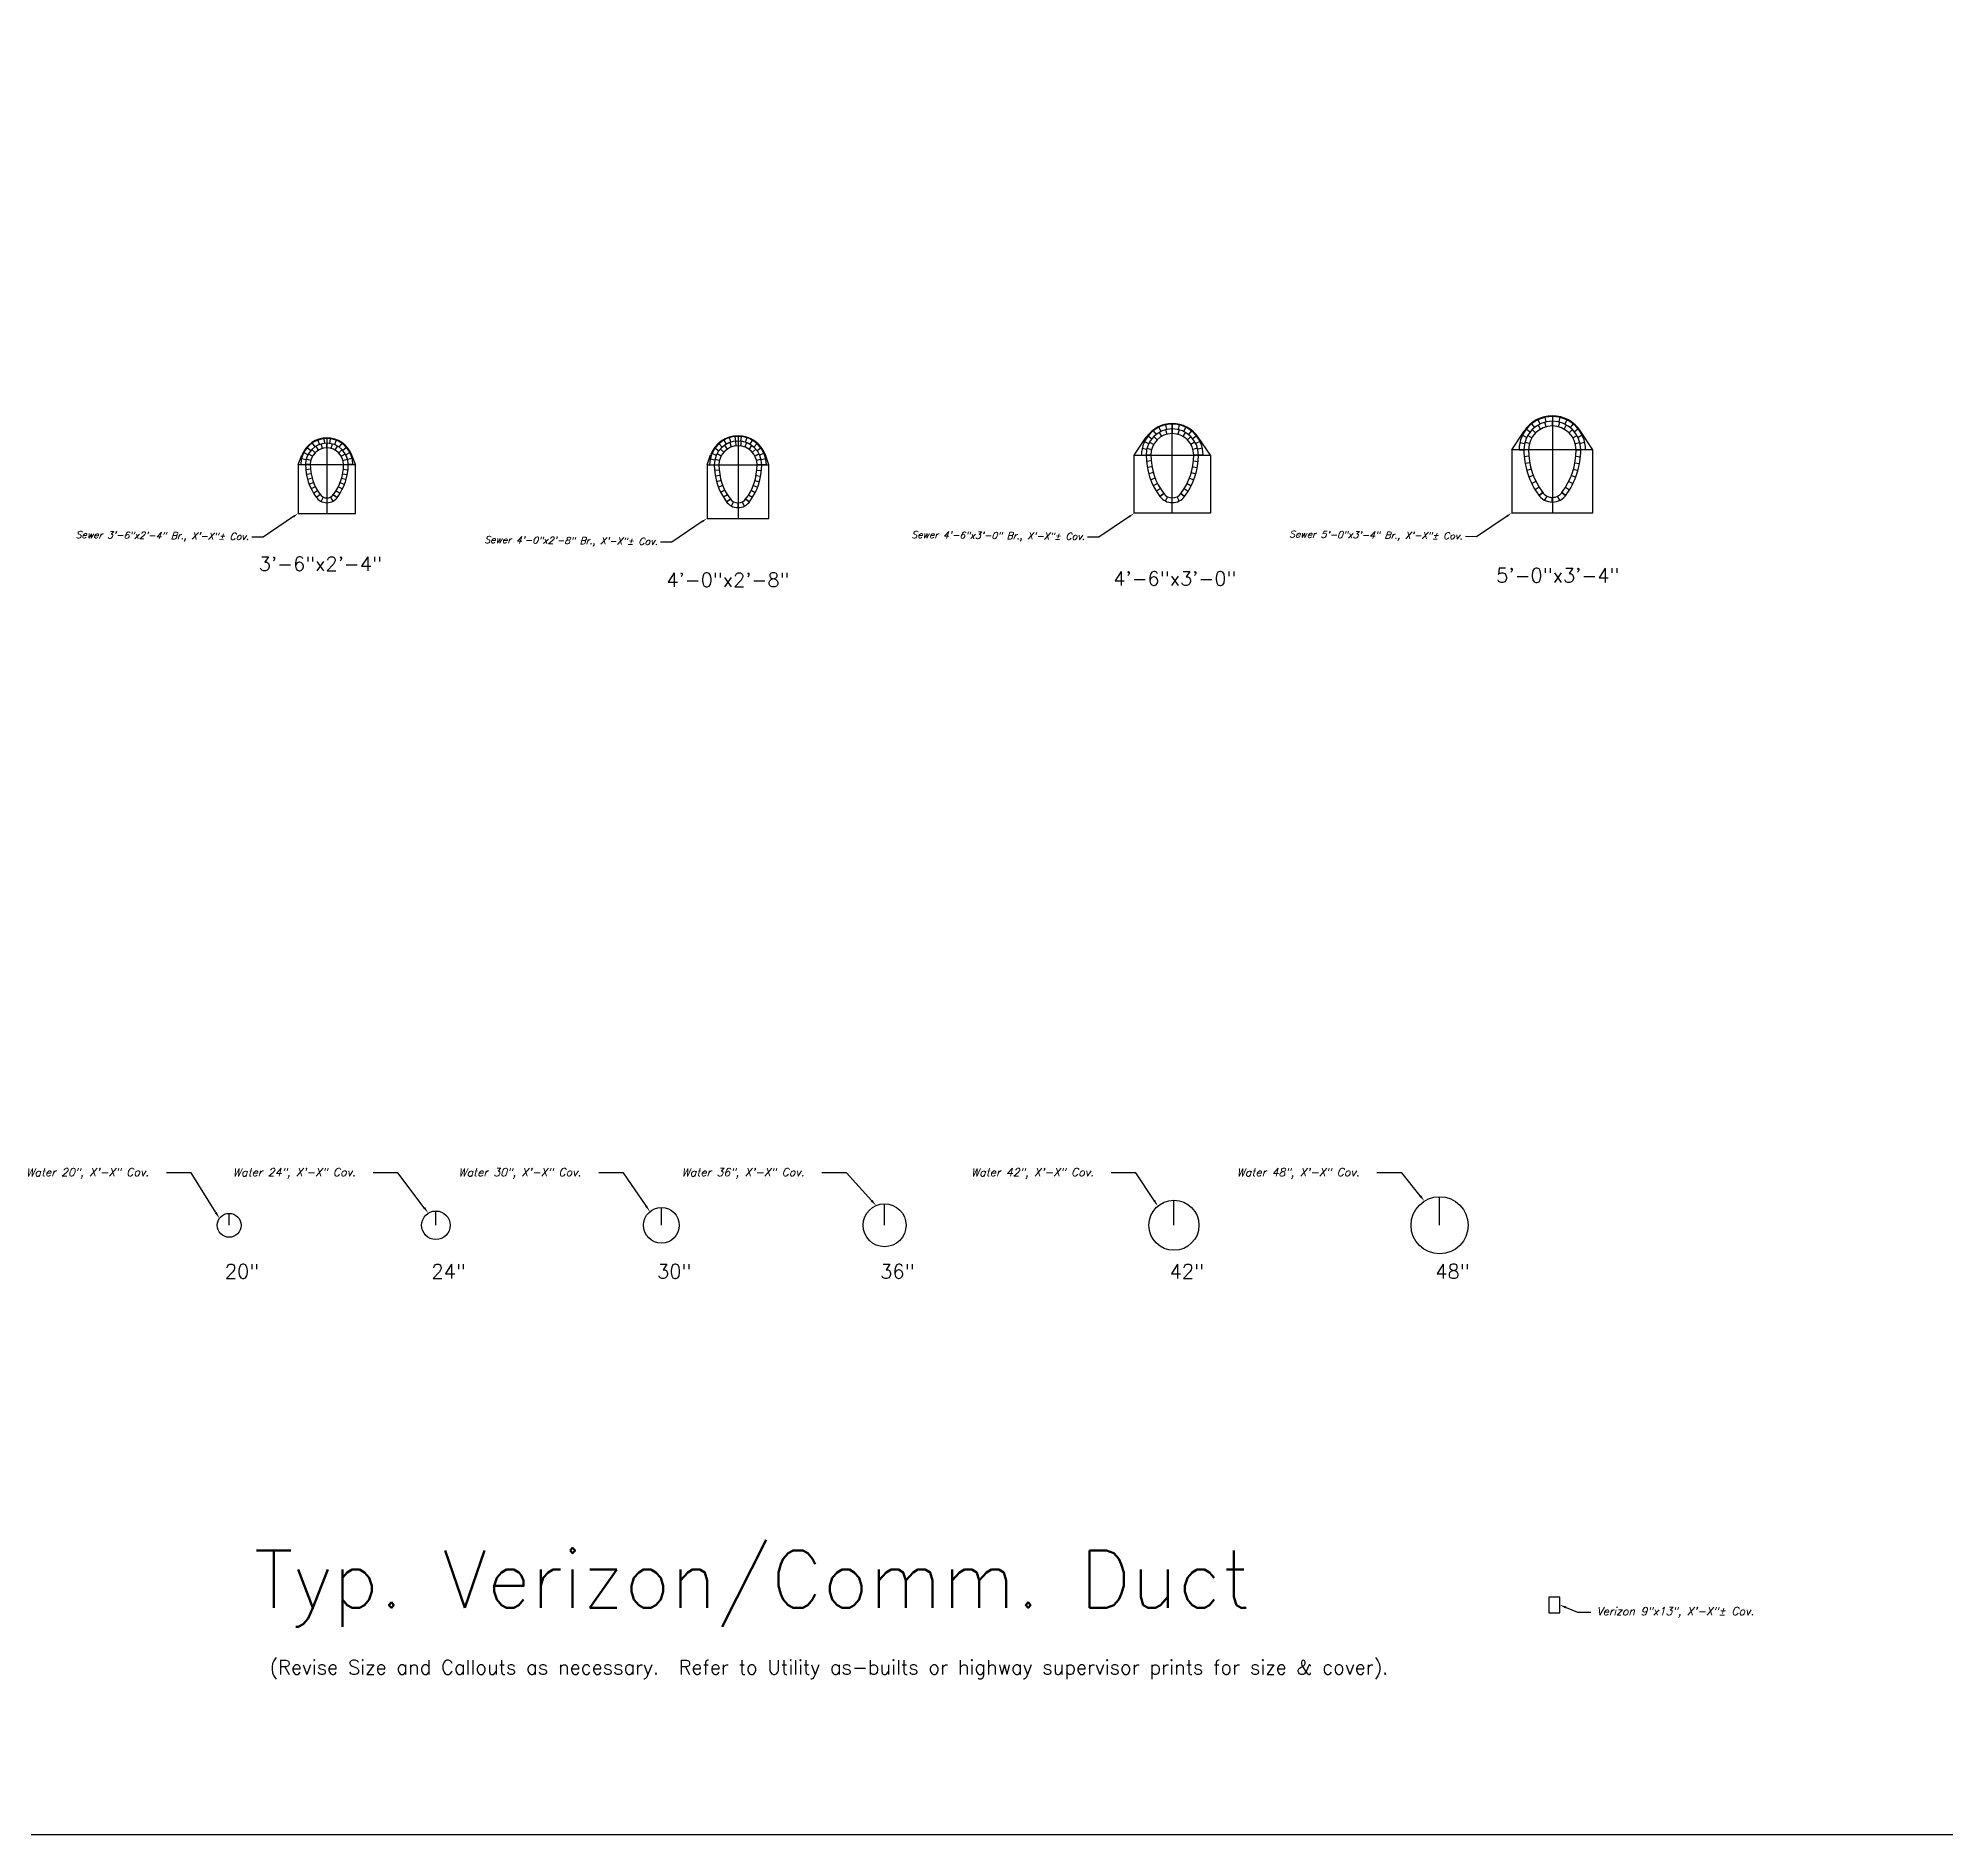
# Model space of a CAD drawing. Header units: feet. Extents: x 2209 to 2699904, y 6315 to 264949.
# Drawn here: x 2453.7 to 2587.2, y 6315.5 to 6441.2 of the extents above; entities that cross this region are included whole.
import ezdxf
from ezdxf import colors
from ezdxf.entities.mleader import LeaderData, LeaderLine
from ezdxf.math import Vec2, Vec3

# ---------------------------------------------------------------- set-up
doc = ezdxf.new("R2010")
doc.units = ezdxf.units.FT
doc.header["$MEASUREMENT"] = 0
for name, pattern in [('S', [0.4, 0.35, -0.05]), ('WATER', [1, 0.75, -0.0625, 0.125, -0.0625]), ('WSPHANTOM2', [1.5, 0.625, -0.125, 0.125, -0.125, 0.125, -0.125, 0.125, -0.125])]:
    doc.linetypes.add(name, pattern=pattern)
doc.layers.add('C-ANNO', color=7, linetype='Continuous')
doc.layers.add('C-ANNO-MATC-PATT', color=7, linetype='Continuous')
for name, color, linetype, lineweight in [('V-UTIL-COMM', 30, 'WSPHANTOM2', 25), ('V-UTIL-COMM-TEXT', 30, 'Continuous', 25), ('V-UTIL-SCMB', 94, 'S', 25), ('V-UTIL-SCMB-TEXT', 94, 'Continuous', 25), ('V-UTIL-WATR', 151, 'WATER', 25), ('V-UTIL-WATR-TEXT', 151, 'Continuous', 25)]:
    doc.layers.add(name, color=color, linetype=linetype, lineweight=lineweight)
doc.styles.add('SL100', font='romans.shx', dxfattribs={"oblique": 17, "height": 2})
doc.styles.add('SL60', font='simplex.shx', dxfattribs={"oblique": 15, "height": 1.2})
doc.styles.get("Standard").update_dxf_attribs({"font": 'simplex.shx'})

# ---------------------------------------------------------------- blocks, each defined once
blk = doc.blocks.new('*U100')
at = {"layer": 'V-UTIL-SCMB', "linetype": 'Continuous', "flags": 128}
blk.add_lwpolyline([(-0.13, 0.1), (0.13, -0.1)], dxfattribs=at)
blk = doc.blocks.new('*U101')
at = {"layer": 'V-UTIL-SCMB', "color": 0, "linetype": 'ByBlock', "lineweight": -2, "transparency": 16777216}
for p, rotation in [((2470.18, 6382.46), 26.33571428571396), ((2470.23, 6382.79), 31.60285714285676), ((2470.25, 6383.13), 36.86999999999961), ((2469.7, 6381.21), 5.267142857142669), ((2469.87, 6381.5), 10.53428571428539), ((2470, 6381.81), 15.80142857142825), ((2470.11, 6382.13), 21.0685714285711)]:
    blk.add_blockref('*U100', p, dxfattribs=dict(at, rotation=rotation))
blk.add_blockref('*U100', (2469.51, 6380.93), dxfattribs=at)
blk = doc.blocks.new('*U102')
at = {"layer": 'V-UTIL-SCMB', "linetype": 'Continuous', "flags": 128}
blk.add_lwpolyline([(-0.165, 0), (0.165, 0)], dxfattribs=at)
blk = doc.blocks.new('*U103')
at = {"layer": 'V-UTIL-SCMB', "color": 0, "linetype": 'ByBlock', "lineweight": -2, "transparency": 16777216}
for p, rotation in [((2467.76, 6383.8), 149.9999999999996), ((2467.98, 6384.07), 134.9999999999997), ((2468.25, 6384.28), 119.9999999999997), ((2468.57, 6384.42), 104.9999999999997), ((2468.92, 6384.46), 89.99999999999977), ((2469.26, 6384.42), 74.99999999999982), ((2469.58, 6384.28), 59.99999999999983), ((2469.86, 6384.07), 44.99999999999986), ((2470.07, 6383.8), 29.99999999999989), ((2467.59, 6383.13), 180), ((2467.63, 6383.47), 164.9999999999996), ((2470.2, 6383.47), 14.99999999999997)]:
    blk.add_blockref('*U102', p, dxfattribs=dict(at, rotation=rotation))
blk.add_blockref('*U102', (2470.25, 6383.13), dxfattribs=at)
blk = doc.blocks.new('*U104')
at = {"layer": 'V-UTIL-SCMB', "linetype": 'Continuous', "flags": 128}
blk.add_lwpolyline([(-0.13, 0.1), (0.13, -0.1)], dxfattribs=at)
blk = doc.blocks.new('*U105')
at = {"layer": 'V-UTIL-SCMB', "color": 0, "linetype": 'ByBlock', "lineweight": -2, "transparency": 16777216}
for p, rotation in [((2470.18, 6382.46), 26.33571428571396), ((2470.23, 6382.79), 31.60285714285676), ((2470.25, 6383.13), 36.86999999999961), ((2469.7, 6381.21), 5.267142857142669), ((2469.87, 6381.5), 10.53428571428539), ((2470, 6381.81), 15.80142857142825), ((2470.11, 6382.13), 21.0685714285711)]:
    blk.add_blockref('*U104', p, dxfattribs=dict(at, rotation=rotation))
blk.add_blockref('*U104', (2469.51, 6380.93), dxfattribs=at)
blk = doc.blocks.new('*U106')
at = {"layer": 'V-UTIL-SCMB', "linetype": 'Continuous', "flags": 128}
blk.add_lwpolyline([(0.13, 0.1), (-0.13, -0.1)], dxfattribs=at)
blk = doc.blocks.new('*U107')
at = {"layer": 'V-UTIL-SCMB', "color": 0, "linetype": 'ByBlock', "lineweight": -2, "transparency": 16777216}
blk.add_blockref('*U106', (2468.32, 6380.93), dxfattribs=at)
for p, rotation in [((2469.51, 6380.93), 106.2599999999999), ((2468.58, 6380.71), 26.56499999999997), ((2468.92, 6380.63), 53.12999999999995), ((2469.25, 6380.71), 79.69499999999995)]:
    blk.add_blockref('*U106', p, dxfattribs=dict(at, rotation=rotation))
blk = doc.blocks.new('*U108')
at = {"layer": 'V-UTIL-SCMB', "linetype": 'Continuous', "flags": 128}
blk.add_lwpolyline([(0.165, 0), (-0.165, 0)], dxfattribs=at)
blk = doc.blocks.new('*U109')
at = {"layer": 'V-UTIL-SCMB', "color": 0, "linetype": 'ByBlock', "lineweight": -2, "transparency": 16777216}
for p, rotation in [((2467.45, 6383.9), 152.3076923076921), ((2467.67, 6384.23), 138.4615384615383), ((2467.97, 6384.5), 124.6153846153844), ((2468.33, 6384.68), 110.7692307692306), ((2468.72, 6384.78), 96.92307692307676), ((2469.12, 6384.78), 83.07692307692292), ((2469.5, 6384.68), 69.23076923076913), ((2469.86, 6384.5), 55.38461538461532), ((2470.16, 6384.23), 41.53846153846148), ((2470.39, 6383.9), 27.69230769230761), ((2467.26, 6383.13), 180), ((2467.3, 6383.53), 166.1538461538459), ((2470.53, 6383.53), 13.84615384615382)]:
    blk.add_blockref('*U108', p, dxfattribs=dict(at, rotation=rotation))
blk.add_blockref('*U108', (2470.58, 6383.13), dxfattribs=at)
blk = doc.blocks.new('*U110')
at = {"layer": 'V-UTIL-SCMB', "linetype": 'Continuous', "flags": 128}
blk.add_lwpolyline([(-0.13, 0.1), (0.13, -0.1)], dxfattribs=at)
blk = doc.blocks.new('*U111')
at = {"layer": 'V-UTIL-SCMB', "color": 0, "linetype": 'ByBlock', "lineweight": -2, "transparency": 16777216}
for p, rotation in [((2470.67, 6382.36), 26.33571428571398), ((2470.73, 6382.74), 31.60285714285669), ((2470.75, 6383.12), 36.86999999999949), ((2470.13, 6380.95), 5.267142857142808), ((2470.31, 6381.28), 10.53428571428553), ((2470.47, 6381.63), 15.80142857142828), ((2470.59, 6381.99), 21.06857142857109)]:
    blk.add_blockref('*U110', p, dxfattribs=dict(at, rotation=rotation))
blk.add_blockref('*U110', (2469.91, 6380.63), dxfattribs=at)
blk = doc.blocks.new('*U112')
at = {"layer": 'V-UTIL-SCMB', "linetype": 'Continuous', "flags": 128}
blk.add_lwpolyline([(0.16, 0), (-0.16, 0)], dxfattribs=at)
blk = doc.blocks.new('*U113')
at = {"layer": 'V-UTIL-SCMB', "color": 0, "linetype": 'ByBlock', "lineweight": -2, "transparency": 16777216}
for p, rotation in [((2467.92, 6383.84), 152.307692307692), ((2468.13, 6384.13), 138.4615384615381), ((2468.4, 6384.37), 124.6153846153844), ((2468.72, 6384.54), 110.7692307692305), ((2469.08, 6384.62), 96.92307692307676), ((2469.44, 6384.62), 83.07692307692297), ((2469.79, 6384.53), 69.23076923076913), ((2470.11, 6384.36), 55.38461538461532), ((2470.38, 6384.12), 41.53846153846146), ((2470.58, 6383.82), 27.69230769230759), ((2467.79, 6383.5), 166.1538461538458), ((2470.7, 6383.48), 13.8461538461538)]:
    blk.add_blockref('*U112', p, dxfattribs=dict(at, rotation=rotation))
blk.add_blockref('*U112', (2470.75, 6383.12), dxfattribs=at)
blk = doc.blocks.new('*U114')
at = {"layer": 'V-UTIL-SCMB', "linetype": 'Continuous', "flags": 128}
blk.add_lwpolyline([(-0.13, 0.1), (0.13, -0.1)], dxfattribs=at)
blk = doc.blocks.new('*U115')
at = {"layer": 'V-UTIL-SCMB', "color": 0, "linetype": 'ByBlock', "lineweight": -2, "transparency": 16777216}
for p, rotation in [((2470.67, 6382.36), 26.33571428571398), ((2470.73, 6382.74), 31.60285714285669), ((2470.75, 6383.12), 36.86999999999949), ((2470.13, 6380.95), 5.267142857142808), ((2470.31, 6381.28), 10.53428571428553), ((2470.47, 6381.63), 15.80142857142828), ((2470.59, 6381.99), 21.06857142857109)]:
    blk.add_blockref('*U114', p, dxfattribs=dict(at, rotation=rotation))
blk.add_blockref('*U114', (2469.91, 6380.63), dxfattribs=at)
blk = doc.blocks.new('*U116')
at = {"layer": 'V-UTIL-SCMB', "linetype": 'Continuous', "flags": 128}
blk.add_lwpolyline([(-0.13, -0.1), (0.13, 0.1)], dxfattribs=at)
blk = doc.blocks.new('*U117')
at = {"layer": 'V-UTIL-SCMB', "color": 0, "linetype": 'ByBlock', "lineweight": -2, "transparency": 16777216}
blk.add_blockref('*U116', (2468.58, 6380.63), dxfattribs=at)
for p, rotation in [((2468.87, 6380.39), 26.56499999999998), ((2469.25, 6380.3), 53.13), ((2469.62, 6380.39), 79.695), ((2469.91, 6380.64), 106.26)]:
    blk.add_blockref('*U116', p, dxfattribs=dict(at, rotation=rotation))
blk = doc.blocks.new('*U118')
at = {"layer": 'V-UTIL-SCMB', "linetype": 'Continuous', "flags": 128}
blk.add_lwpolyline([(0.17, 0), (-0.17, 0)], dxfattribs=at)
blk = doc.blocks.new('*U119')
at = {"layer": 'V-UTIL-SCMB', "color": 0, "linetype": 'ByBlock', "lineweight": -2, "transparency": 16777216}
for p, rotation in [((2468.68, 6384.87), 107.9999999999995), ((2469.05, 6384.95), 95.99999999999959), ((2469.44, 6384.95), 83.99999999999963), ((2469.81, 6384.87), 71.99999999999966), ((2467.57, 6383.87), 155.9999999999994), ((2467.76, 6384.21), 143.9999999999994), ((2468.02, 6384.49), 131.9999999999995), ((2468.33, 6384.72), 119.9999999999996), ((2470.16, 6384.72), 59.99999999999978), ((2470.47, 6384.49), 47.99999999999986), ((2470.73, 6384.21), 35.99999999999992), ((2470.92, 6383.87), 23.99999999999997), ((2467.42, 6383.13), 180), ((2467.46, 6383.51), 167.9999999999992), ((2471.04, 6383.51), 11.99999999999996)]:
    blk.add_blockref('*U118', p, dxfattribs=dict(at, rotation=rotation))
blk.add_blockref('*U118', (2471.08, 6383.13), dxfattribs=at)
blk = doc.blocks.new('*U120')
at = {"layer": 'V-UTIL-SCMB', "linetype": 'Continuous', "flags": 128}
blk.add_lwpolyline([(-0.13, 0.1), (0.13, -0.1)], dxfattribs=at)
blk = doc.blocks.new('*U121')
at = {"layer": 'V-UTIL-SCMB', "color": 0, "linetype": 'ByBlock', "lineweight": -2, "transparency": 16777216}
for p, rotation in [((2471.17, 6382.28), 26.33571428571391), ((2471.23, 6382.7), 31.60285714285677), ((2471.25, 6383.13), 36.86999999999966), ((2470.76, 6381.06), 10.53428571428556), ((2470.93, 6381.45), 15.80142857142837), ((2471.07, 6381.86), 21.06857142857114), ((2470.55, 6380.69), 5.267142857142669)]:
    blk.add_blockref('*U120', p, dxfattribs=dict(at, rotation=rotation))
blk.add_blockref('*U120', (2470.31, 6380.33), dxfattribs=at)
blk = doc.blocks.new('*U122')
at = {"layer": 'V-UTIL-SCMB', "linetype": 'Continuous', "flags": 128}
blk.add_lwpolyline([(0.165, 0), (-0.165, 0)], dxfattribs=at)
blk = doc.blocks.new('*U123')
at = {"layer": 'V-UTIL-SCMB', "color": 0, "linetype": 'ByBlock', "lineweight": -2, "transparency": 16777216}
for p, rotation in [((2468.14, 6383.96), 149.9999999999998), ((2468.4, 6384.31), 134.9999999999999), ((2468.75, 6384.57), 120), ((2469.15, 6384.74), 105), ((2469.58, 6384.8), 89.99999999999997), ((2470.01, 6384.74), 74.99999999999996), ((2470.41, 6384.57), 59.99999999999996), ((2470.76, 6384.31), 44.99999999999999), ((2471.02, 6383.96), 30.00000000000003), ((2467.92, 6383.13), 180), ((2467.97, 6383.56), 164.9999999999997), ((2471.19, 6383.56), 15.00000000000002)]:
    blk.add_blockref('*U122', p, dxfattribs=dict(at, rotation=rotation))
blk.add_blockref('*U122', (2471.25, 6383.13), dxfattribs=at)
blk = doc.blocks.new('*U124')
at = {"layer": 'V-UTIL-SCMB', "linetype": 'Continuous', "flags": 128}
blk.add_lwpolyline([(-0.13, 0.1), (0.13, -0.1)], dxfattribs=at)
blk = doc.blocks.new('*U125')
at = {"layer": 'V-UTIL-SCMB', "color": 0, "linetype": 'ByBlock', "lineweight": -2, "transparency": 16777216}
for p, rotation in [((2471.17, 6382.28), 26.33571428571391), ((2471.23, 6382.7), 31.60285714285677), ((2471.25, 6383.13), 36.86999999999966), ((2470.76, 6381.06), 10.53428571428556), ((2470.93, 6381.45), 15.80142857142837), ((2471.07, 6381.86), 21.06857142857114), ((2470.55, 6380.69), 5.267142857142669)]:
    blk.add_blockref('*U124', p, dxfattribs=dict(at, rotation=rotation))
blk.add_blockref('*U124', (2470.31, 6380.33), dxfattribs=at)
blk = doc.blocks.new('*U126')
at = {"layer": 'V-UTIL-SCMB', "linetype": 'Continuous', "flags": 128}
blk.add_lwpolyline([(-0.13, -0.1), (0.13, 0.1)], dxfattribs=at)
blk = doc.blocks.new('*U127')
at = {"layer": 'V-UTIL-SCMB', "color": 0, "linetype": 'ByBlock', "lineweight": -2, "transparency": 16777216}
blk.add_blockref('*U126', (2468.85, 6380.33), dxfattribs=at)
for p, rotation in [((2469.17, 6380.06), 26.56499999999998), ((2469.58, 6379.97), 53.12999999999997), ((2469.99, 6380.06), 79.69499999999994), ((2470.31, 6380.33), 106.2599999999999)]:
    blk.add_blockref('*U126', p, dxfattribs=dict(at, rotation=rotation))
blk = doc.blocks.new('*U128')
at = {"layer": 'V-UTIL-SCMB', "linetype": 'Continuous', "flags": 128}
blk.add_lwpolyline([(0.165, 0), (-0.165, 0)], dxfattribs=at)
blk = doc.blocks.new('*U129')
at = {"layer": 'V-UTIL-SCMB', "color": 0, "linetype": 'ByBlock', "lineweight": -2, "transparency": 16777216}
for p, rotation in [((2468.71, 6384.93), 115.7142857142854), ((2469.14, 6385.08), 102.8571428571425), ((2469.58, 6385.13), 89.99999999999964), ((2470.02, 6385.08), 77.14285714285683), ((2470.45, 6384.93), 64.28571428571401), ((2467.78, 6384), 154.2857142857139), ((2468.02, 6384.37), 141.428571428571), ((2468.34, 6384.69), 128.5714285714282), ((2470.82, 6384.69), 51.42857142857124), ((2471.14, 6384.37), 38.57142857142843), ((2471.38, 6384), 25.71428571428565), ((2467.59, 6383.13), 180), ((2467.64, 6383.57), 167.1428571428567), ((2471.53, 6383.57), 12.85714285714285)]:
    blk.add_blockref('*U128', p, dxfattribs=dict(at, rotation=rotation))
blk.add_blockref('*U128', (2471.58, 6383.13), dxfattribs=at)
blk = doc.blocks.new('*U130')
at = {"layer": 'V-UTIL-SCMB', "linetype": 'Continuous', "flags": 128}
blk.add_lwpolyline([(-0.13, 0.1), (0.13, -0.1)], dxfattribs=at)
blk = doc.blocks.new('*U131')
at = {"layer": 'V-UTIL-SCMB', "color": 0, "linetype": 'ByBlock', "lineweight": -2, "transparency": 16777216}
for p, rotation in [((2471.72, 6382.66), 31.60285714285679), ((2471.75, 6383.13), 36.86999999999964), ((2471.4, 6381.27), 15.80142857142825), ((2471.55, 6381.72), 21.06857142857109), ((2471.66, 6382.19), 26.33571428571397), ((2470.98, 6380.42), 5.267142857142669), ((2471.21, 6380.84), 10.53428571428549)]:
    blk.add_blockref('*U130', p, dxfattribs=dict(at, rotation=rotation))
blk.add_blockref('*U130', (2470.71, 6380.03), dxfattribs=at)
blk = doc.blocks.new('*U132')
at = {"layer": 'V-UTIL-SCMB', "linetype": 'Continuous', "flags": 128}
blk.add_lwpolyline([(-0.165, 0), (0.165, 0)], dxfattribs=at)
blk = doc.blocks.new('*U133')
at = {"layer": 'V-UTIL-SCMB', "color": 0, "linetype": 'ByBlock', "lineweight": -2, "transparency": 16777216}
for p, rotation in [((2469.44, 6384.9), 104.9999999999998), ((2469.92, 6384.96), 89.99999999999984), ((2470.39, 6384.9), 74.99999999999983), ((2468.33, 6384.05), 149.9999999999998), ((2468.62, 6384.42), 134.9999999999999), ((2469, 6384.72), 119.9999999999998), ((2470.83, 6384.72), 59.99999999999987), ((2471.21, 6384.42), 44.99999999999992), ((2471.5, 6384.05), 29.99999999999994), ((2468.09, 6383.13), 180), ((2468.15, 6383.6), 164.9999999999998), ((2471.68, 6383.6), 14.99999999999997)]:
    blk.add_blockref('*U132', p, dxfattribs=dict(at, rotation=rotation))
blk.add_blockref('*U132', (2471.75, 6383.13), dxfattribs=at)
blk = doc.blocks.new('*U134')
at = {"layer": 'V-UTIL-SCMB', "linetype": 'Continuous', "flags": 128}
blk.add_lwpolyline([(0.165, 0), (-0.165, 0)], dxfattribs=at)
blk = doc.blocks.new('*U135')
at = {"layer": 'V-UTIL-SCMB', "color": 0, "linetype": 'ByBlock', "lineweight": -2, "transparency": 16777216}
for p, rotation in [((2468.98, 6385.08), 115.7142857142855), ((2469.43, 6385.24), 102.8571428571427), ((2469.92, 6385.29), 89.99999999999984), ((2470.4, 6385.24), 77.14285714285701), ((2470.85, 6385.08), 64.28571428571418), ((2467.97, 6384.07), 154.285714285714), ((2468.23, 6384.48), 141.4285714285711), ((2468.57, 6384.82), 128.5714285714283), ((2471.26, 6384.82), 51.42857142857137), ((2471.6, 6384.48), 38.57142857142851), ((2471.86, 6384.07), 25.71428571428562), ((2467.76, 6383.13), 180), ((2467.81, 6383.61), 167.1428571428568), ((2472.02, 6383.61), 12.85714285714277)]:
    blk.add_blockref('*U134', p, dxfattribs=dict(at, rotation=rotation))
blk.add_blockref('*U134', (2472.08, 6383.13), dxfattribs=at)
blk = doc.blocks.new('*U136')
at = {"layer": 'V-UTIL-SCMB', "linetype": 'Continuous', "flags": 128}
blk.add_lwpolyline([(-0.13, 0.1), (0.13, -0.1)], dxfattribs=at)
blk = doc.blocks.new('*U137')
at = {"layer": 'V-UTIL-SCMB', "color": 0, "linetype": 'ByBlock', "lineweight": -2, "transparency": 16777216}
for p, rotation in [((2471.72, 6382.66), 31.60285714285679), ((2471.75, 6383.13), 36.86999999999964), ((2471.4, 6381.27), 15.80142857142825), ((2471.55, 6381.72), 21.06857142857109), ((2471.66, 6382.19), 26.33571428571397), ((2470.98, 6380.42), 5.267142857142669), ((2471.21, 6380.84), 10.53428571428549)]:
    blk.add_blockref('*U136', p, dxfattribs=dict(at, rotation=rotation))
blk.add_blockref('*U136', (2470.71, 6380.03), dxfattribs=at)
blk = doc.blocks.new('*U138')
at = {"layer": 'V-UTIL-SCMB', "linetype": 'Continuous', "flags": 128}
blk.add_lwpolyline([(-0.13, -0.1), (0.13, 0.1)], dxfattribs=at)
blk = doc.blocks.new('*U139')
at = {"layer": 'V-UTIL-SCMB', "color": 0, "linetype": 'ByBlock', "lineweight": -2, "transparency": 16777216}
blk.add_blockref('*U138', (2469.12, 6380.03), dxfattribs=at)
for p, rotation in [((2469.47, 6379.74), 26.565), ((2469.91, 6379.63), 53.13), ((2470.36, 6379.74), 79.69499999999996), ((2470.71, 6380.03), 106.2599999999999)]:
    blk.add_blockref('*U138', p, dxfattribs=dict(at, rotation=rotation))

msp = doc.modelspace()

# ---------------------------------------------------------------- linework, layer by layer
at = {"layer": 'C-ANNO-MATC-PATT', "flags": 128}
msp.add_lwpolyline([(2209, 6818.5), (3009, 6818.5), (3009, 6315.481), (2209, 6315.481)], close=True, dxfattribs=at)
at = {"layer": 'V-UTIL-COMM', "linetype": 'Continuous'}
msp.add_lwpolyline([(2559.434, 6331.03), (2560.184, 6331.03), (2560.184, 6332.114), (2559.434, 6332.114), (2559.434, 6331.03)], dxfattribs=at)
at = {"layer": 'V-UTIL-SCMB', "linetype": 'Continuous', "flags": 128}
for points in [[(2559.671, 6414.794), (2559.671, 6408.012)], [(2473.898, 6413.254), (2473.898, 6407.972)], [(2502.675, 6413.408), (2502.675, 6407.626)], [(2530.399, 6412.058), (2531.253, 6413.303)], [(2533.069, 6407.978), (2533.069, 6414.259)], [(2535.739, 6412.058), (2534.884, 6413.303)], [(2556.838, 6412.427), (2557.694, 6413.728)], [(2562.504, 6412.427), (2561.649, 6413.728)], [(2471.898, 6411.387), (2472.156, 6412.057)], [(2475.898, 6411.387), (2475.64, 6412.057)], [(2500.508, 6411.371), (2500.761, 6412.067)], [(2504.842, 6411.371), (2504.589, 6412.067)], [(2535.739, 6412.058), (2535.739, 6407.978), (2530.399, 6407.978), (2530.399, 6412.058)], [(2530.399, 6412.058), (2535.739, 6412.058)], [(2556.838, 6412.427), (2556.838, 6408.012), (2562.504, 6408.012), (2562.504, 6412.427)], [(2562.504, 6412.427), (2556.838, 6412.427)], [(2471.898, 6411.387), (2471.898, 6407.972), (2475.898, 6407.972), (2475.898, 6411.387)], [(2471.898, 6411.387), (2475.898, 6411.387)], [(2500.508, 6411.371), (2500.508, 6407.626), (2504.842, 6407.626), (2504.842, 6411.371)], [(2500.508, 6411.371), (2504.842, 6411.371)]]:
    msp.add_lwpolyline(points, dxfattribs=at)
at = {"layer": 'V-UTIL-SCMB', "linetype": 'Continuous'}
for centre, radius, start, end in [((2559.671, 6412.427), 2.325, 0, 180), ((2559.671, 6412.427), 1.995, 0, 180), ((2559.671, 6412.427), 2.367, 33.34205, 146.65795), ((2473.898, 6411.387), 1.825, 0, 180), ((2473.898, 6411.387), 1.867, 21.03681, 158.96319), ((2502.675, 6411.371), 1.995, 0, 180), ((2502.675, 6411.371), 2.037, 19.97013, 160.02987), ((2533.069, 6412.058), 2.16, 0, 180), ((2533.069, 6412.058), 1.83, 0, 180), ((2533.069, 6412.058), 2.202, 34.45136, 145.54864), ((2533.069, 6412.058), 1.5, 0, 180), ((2559.671, 6412.427), 1.665, 0, 180), ((2473.898, 6411.387), 1.495, 0, 180), ((2473.898, 6411.387), 1.165, 0, 180), ((2502.675, 6411.371), 1.665, 0, 180), ((2502.675, 6411.371), 1.335, 0, 180), ((2536.069, 6412.058), 4.83, 180, 216.87), ((2536.069, 6412.058), 4.5, 180, 216.87), ((2530.069, 6412.058), 4.5, 323.13, 0), ((2530.069, 6412.058), 4.83, 323.13, 0), ((2563.006, 6412.427), 5.33, 180, 216.87), ((2563.006, 6412.427), 5, 180, 216.87), ((2556.336, 6412.427), 5, 323.13, 0), ((2556.336, 6412.427), 5.33, 323.13, 0), ((2476.233, 6411.387), 3.83, 180, 216.87), ((2476.233, 6411.387), 3.5, 180, 216.87), ((2471.563, 6411.387), 3.5, 323.13, 0), ((2471.563, 6411.387), 3.83, 323.13, 0), ((2505.321, 6411.368), 4.311, 179.95636, 217.5243), ((2505.321, 6411.368), 3.981, 179.95636, 217.5243), ((2500.029, 6411.368), 3.981, 322.4757, 0.04364), ((2500.029, 6411.368), 4.311, 322.4757, 0.04364), ((2473.898, 6409.635), 0.913, 211.27813, 328.72187), ((2473.898, 6409.635), 0.583, 211.27813, 328.72187), ((2533.069, 6409.808), 1.08, 216.8699, 323.1301), ((2533.069, 6409.808), 0.75, 216.8699, 323.1301), ((2559.671, 6409.925), 1.163, 212.31618, 327.68382), ((2559.671, 6409.925), 0.833, 212.31618, 327.68382), ((2502.675, 6409.376), 1, 213.67433, 326.32567), ((2502.675, 6409.376), 0.67, 213.67433, 326.32567)]:
    msp.add_arc(centre, radius, start, end, dxfattribs=at)
at = {"layer": 'V-UTIL-WATR', "linetype": 'Continuous', "flags": 128}
for points in [[(2512.934, 6358.144), (2512.934, 6359.644)], [(2533.189, 6358.144), (2533.189, 6359.894)], [(2551.784, 6358.144), (2551.784, 6360.144)], [(2467.064, 6358.144), (2467.064, 6358.979)], [(2481.527, 6358.144), (2481.527, 6359.144)], [(2497.313, 6358.144), (2497.313, 6359.394)]]:
    msp.add_lwpolyline(points, dxfattribs=at)
at = {"layer": 'V-UTIL-WATR', "linetype": 'Continuous'}
for centre, radius in [((2512.934, 6358.144), 1.5), ((2533.189, 6358.144), 1.75), ((2551.784, 6358.144), 2), ((2467.064, 6358.144), 0.835), ((2481.527, 6358.144), 1), ((2497.313, 6358.144), 1.25)]:
    msp.add_circle(centre, radius, dxfattribs=at)

# ---------------------------------------------------------------- block references
at = {"layer": 'V-UTIL-SCMB', "linetype": 'Continuous'}
for name, p in [('*U135', (89.756, 29.297)), ('*U133', (89.756, 29.297)), ('*U109', (4.983, 28.256)), ('*U119', (33.429, 28.241)), ('*U129', (63.488, 28.927)), ('*U123', (63.488, 28.927)), ('*U103', (4.983, 28.256)), ('*U113', (33.429, 28.241)), ('*U121', (63.488, 28.927)), ('*U131', (89.756, 29.297)), ('*U101', (4.983, 28.256)), ('*U111', (33.429, 28.241)), ('*U107', (4.983, 28.256)), ('*U127', (63.488, 28.927)), ('*U139', (89.756, 29.297)), ('*U117', (33.429, 28.241))]:
    msp.add_blockref(name, p, dxfattribs=at)
at = {"layer": 'V-UTIL-SCMB', "linetype": 'Continuous', "xscale": -1}
for name, p in [('*U125', (5002.649, 28.927)), ('*U137', (5029.587, 29.297)), ('*U105', (4942.814, 28.256)), ('*U115', (4971.92, 28.241))]:
    msp.add_blockref(name, p, dxfattribs=at)

# ---------------------------------------------------------------- texts
at = {"layer": 'C-ANNO'}
for s, height, p in [('3\'-6"x2\'-4"', 1, (2469.128, 6403.944)), ('4\'-0"x2\'-8"', 1, (2497.658, 6402.824)), ('4\'-6"x3\'-0"', 1, (2528.935, 6402.917)), ('5\'-0"x3\'-4"', 1, (2555.741, 6403.136)), ('20"', 1, (2466.756, 6354.414)), ('24"', 1, (2481.219, 6354.414)), ('30"', 1, (2497.005, 6354.414)), ('36"', 1, (2512.625, 6354.414)), ('42"', 1, (2532.881, 6354.414)), ('48"', 1, (2551.476, 6354.414)), ('Typ. Verizon/Comm. Duct', 4, (2468.812, 6331.376)), ('(Revise Size and Callouts as necessary.  Refer to Utility as-builts or highway supervisor prints for size & cover).', 1, (2469.889, 6326.715))]:
    msp.add_text(s, height=height, dxfattribs=at).set_placement(p)

# ---------------------------------------------------------------- leaders
at = {"layer": 'V-UTIL-COMM-TEXT', "linetype": 'Continuous'}
ml = msp.add_multileader_mtext('Standard', dxfattribs=at)
ml.set_content('Verizon 9"x13", X\'-X"%%P Cov.', color=256, style='SL60')
ml.set_leader_properties(color=256, linetype='ByLayer', lineweight=-1)
ml.build(insert=Vec2(0, 0))
ml.multileader.update_dxf_attribs({"dogleg_length": 0.02, "arrow_head_size": 0.48, "scale": 4})
ctx = ml.context
ctx.base_point, ctx.scale, ctx.char_height, ctx.arrow_head_size, ctx.landing_gap_size, ctx.plane_origin, ctx.plane_x_axis, ctx.plane_y_axis = Vec3(2562.368, 6331.076), 4, 0.56, 0.48, 0.4, Vec3(2557.106, 6342.777), Vec3(0.9999993, 0.0011767), Vec3(-0.0011767, 0.9999993)
notes = []
notes.append((ctx, [(0, (1, 1, 0), (2561.441, 6331.075), (0.9999993, 0.0011767), 0.927, [(0, [(2560.184, 6331.572)], 0, [])])]))
ctx.mtext.insert, ctx.mtext.text_direction, ctx.mtext.rotation, ctx.mtext.width, ctx.mtext.flow_direction = Vec3(2562.768, 6331.41), Vec3(0.9999993, 0.0011767), 0.0011767, 14.23133, 5
at = {"layer": 'V-UTIL-SCMB-TEXT'}
ml = msp.add_multileader_mtext('Standard', dxfattribs=at)
ml.set_content('Sewer 3\'-6"x2\'-4" Br., X\'-X"%%P Cov.', color=256, style='SL100')
ml.set_leader_properties(color=256, linetype='ByLayer', lineweight=-1)
ml.build(insert=Vec2(0, 0))
ml.multileader.update_dxf_attribs({"dogleg_length": 0.05, "arrow_head_size": 0.4, "scale": 4})
ctx = ml.context
ctx.base_point, ctx.scale, ctx.char_height, ctx.arrow_head_size, ctx.landing_gap_size, ctx.plane_origin, ctx.plane_x_axis, ctx.plane_y_axis = Vec3(2454.523, 6406.458, 17.467), 4, 0.48, 0.4, 0.2, Vec3(2434.615, 6402.056, 17.467), Vec3(0.9999429, -0.0106844), Vec3(0.0106844, 0.9999429)
ctx.text_align_type = 2
notes.append((ctx, [(1, (1, 1, 0), (2469.43, 6406.298, 17.467), (-0.9999429, 0.0106844), 0.785, [(0, [(2471.898, 6407.972, 17.467)], 0, [])])]))
ctx.mtext.insert, ctx.mtext.text_direction, ctx.mtext.rotation, ctx.mtext.width, ctx.mtext.alignment, ctx.mtext.line_spacing_factor, ctx.mtext.flow_direction = Vec3(2468.448, 6406.595, 17.467), Vec3(0.9999429, -0.0106844), 6.2725007, 39.46327, 3, 0.8, 5
ml = msp.add_multileader_mtext('Standard', dxfattribs=at)
ml.set_content('Sewer 4\'-0"x2\'-8" Br., X\'-X"%%P Cov.', color=256, style='SL100')
ml.set_leader_properties(color=256, linetype='ByLayer', lineweight=-1)
ml.build(insert=Vec2(0, 0))
ml.multileader.update_dxf_attribs({"dogleg_length": 0.05, "arrow_head_size": 0.4, "scale": 4})
ctx = ml.context
ctx.base_point, ctx.scale, ctx.char_height, ctx.arrow_head_size, ctx.landing_gap_size, ctx.plane_origin, ctx.plane_x_axis, ctx.plane_y_axis = Vec3(2483.132, 6406.112, 17.467), 4, 0.48, 0.4, 0.2, Vec3(2463.224, 6401.71, 17.467), Vec3(0.9999429, -0.0106844), Vec3(0.0106844, 0.9999429)
ctx.text_align_type = 2
notes.append((ctx, [(1, (1, 1, 0), (2498.04, 6405.953, 17.467), (-0.9999429, 0.0106844), 0.785, [(0, [(2500.508, 6407.626, 17.467)], 0, [])])]))
ctx.mtext.insert, ctx.mtext.text_direction, ctx.mtext.rotation, ctx.mtext.width, ctx.mtext.alignment, ctx.mtext.line_spacing_factor, ctx.mtext.flow_direction = Vec3(2497.058, 6406.249, 17.467), Vec3(0.9999429, -0.0106844), 6.2725007, 36.8409, 3, 0.8, 5
ml = msp.add_multileader_mtext('Standard', dxfattribs=at)
ml.set_content('Sewer 4\'-6"x3\'-0" Br., X\'-X"%%P Cov.', color=256, style='SL100')
ml.set_leader_properties(color=256, linetype='ByLayer', lineweight=-1)
ml.build(insert=Vec2(0, 0))
ml.multileader.update_dxf_attribs({"dogleg_length": 0.05, "arrow_head_size": 0.4, "scale": 4})
ctx = ml.context
ctx.base_point, ctx.scale, ctx.char_height, ctx.arrow_head_size, ctx.landing_gap_size, ctx.plane_origin, ctx.plane_x_axis, ctx.plane_y_axis = Vec3(2513.023, 6406.464), 4, 0.48, 0.4, 0.2, Vec3(2493.115, 6402.062), Vec3(0.9999429, -0.0106844), Vec3(0.0106844, 0.9999429)
ctx.text_align_type = 2
notes.append((ctx, [(1, (1, 1, 0), (2527.931, 6406.304), (-0.9999429, 0.0106844), 0.785, [(0, [(2530.399, 6407.978)], 0, [])])]))
ctx.mtext.insert, ctx.mtext.text_direction, ctx.mtext.rotation, ctx.mtext.width, ctx.mtext.alignment, ctx.mtext.line_spacing_factor, ctx.mtext.flow_direction = Vec3(2526.949, 6406.6), Vec3(0.9999429, -0.0106844), 6.2725007, 41.87999, 3, 0.8, 5
ml = msp.add_multileader_mtext('Standard', dxfattribs=at)
ml.set_content('Sewer 5\'-0"x3\'-4" Br., X\'-X"%%P Cov.', color=256, style='SL100')
ml.set_leader_properties(color=256, linetype='ByLayer', lineweight=-1)
ml.build(insert=Vec2(0, 0))
ml.multileader.update_dxf_attribs({"dogleg_length": 0.05, "arrow_head_size": 0.4, "scale": 4})
ctx = ml.context
ctx.base_point, ctx.scale, ctx.char_height, ctx.arrow_head_size, ctx.landing_gap_size, ctx.plane_origin, ctx.plane_x_axis, ctx.plane_y_axis = Vec3(2539.463, 6406.498), 4, 0.48, 0.4, 0.2, Vec3(2519.555, 6402.096), Vec3(0.9999429, -0.0106844), Vec3(0.0106844, 0.9999429)
ctx.text_align_type = 2
notes.append((ctx, [(1, (1, 1, 0), (2554.37, 6406.339), (-0.9999429, 0.0106844), 0.785, [(0, [(2556.838, 6408.012)], 0, [])])]))
ctx.mtext.insert, ctx.mtext.text_direction, ctx.mtext.rotation, ctx.mtext.width, ctx.mtext.alignment, ctx.mtext.line_spacing_factor, ctx.mtext.flow_direction = Vec3(2553.388, 6406.635), Vec3(0.9999429, -0.0106844), 6.2725007, 37.97388, 3, 0.8, 5
at = {"layer": 'V-UTIL-WATR-TEXT', "linetype": 'Continuous'}
ml = msp.add_multileader_mtext('Standard', dxfattribs=at)
ml.set_content('Water 12", X\'-X" Cov.', color=256, style='SL60')
ml.set_leader_properties(color=256, linetype='ByLayer', lineweight=-1)
ml.build(insert=Vec2(0, 0))
ml.multileader.update_dxf_attribs({"dogleg_length": 0.02, "arrow_head_size": 0.48, "scale": 4})
ctx = ml.context
ctx.base_point, ctx.scale, ctx.char_height, ctx.arrow_head_size, ctx.landing_gap_size, ctx.plane_origin, ctx.plane_x_axis, ctx.plane_y_axis = Vec3(2422.916, 6361.795, 54042.814), 4, 0.56, 0.48, 0.4, Vec3(2437.987, 6363.254, 54042.814), Vec3(0.9999963, 0.0027244), Vec3(-0.0027244, 0.9999963)
notes.append((ctx, [(1, (1, 1, 0), (2434.762, 6361.827, 54042.814), (-0.9999963, -0.0027244), 1.732, [(0, [(2437.116, 6358.54, 54042.814)], 0, [])])]))
ctx.mtext.insert, ctx.mtext.text_direction, ctx.mtext.rotation, ctx.mtext.width, ctx.mtext.flow_direction = Vec3(2423.315, 6362.129, 54042.814), Vec3(0.9999963, 0.0027244), 0.0027244, 10.99869, 5
ml = msp.add_multileader_mtext('Standard', dxfattribs=at)
ml.set_content('Water 16", X\'-X" Cov.', color=256, style='SL60')
ml.set_leader_properties(color=256, linetype='ByLayer', lineweight=-1)
ml.build(insert=Vec2(0, 0))
ml.multileader.update_dxf_attribs({"dogleg_length": 0.02, "arrow_head_size": 0.48, "scale": 4})
ctx = ml.context
ctx.base_point, ctx.scale, ctx.char_height, ctx.arrow_head_size, ctx.landing_gap_size, ctx.plane_origin, ctx.plane_x_axis, ctx.plane_y_axis = Vec3(2437.032, 6361.795, 54042.814), 4, 0.56, 0.48, 0.4, Vec3(2452.103, 6363.254, 54042.814), Vec3(0.9999963, 0.0027244), Vec3(-0.0027244, 0.9999963)
notes.append((ctx, [(1, (1, 1, 0), (2448.878, 6361.827, 54042.814), (-0.9999963, -0.0027244), 1.732, [(0, [(2451.069, 6358.619, 54042.814)], 0, [])])]))
ctx.mtext.insert, ctx.mtext.text_direction, ctx.mtext.rotation, ctx.mtext.width, ctx.mtext.flow_direction = Vec3(2437.431, 6362.129, 54042.814), Vec3(0.9999963, 0.0027244), 0.0027244, 10.99869, 5
ml = msp.add_multileader_mtext('Standard', dxfattribs=at)
ml.set_content('Water 20", X\'-X" Cov.', color=256, style='SL60')
ml.set_leader_properties(color=256, linetype='ByLayer', lineweight=-1)
ml.build(insert=Vec2(0, 0))
ml.multileader.update_dxf_attribs({"dogleg_length": 0.02, "arrow_head_size": 0.48, "scale": 4})
ctx = ml.context
ctx.base_point, ctx.scale, ctx.char_height, ctx.arrow_head_size, ctx.landing_gap_size, ctx.plane_origin, ctx.plane_x_axis, ctx.plane_y_axis = Vec3(2452.453, 6361.794, 54042.814), 4, 0.56, 0.48, 0.4, Vec3(2467.631, 6363.254, 54042.814), Vec3(0.9999963, 0.0027244), Vec3(-0.0027244, 0.9999963)
notes.append((ctx, [(1, (1, 1, 0), (2464.406, 6361.827, 54042.814), (-0.9999963, -0.0027244), 1.732, [(0, [(2466.38, 6358.623, 54042.814)], 0, [])])]))
ctx.mtext.insert, ctx.mtext.text_direction, ctx.mtext.rotation, ctx.mtext.width, ctx.mtext.flow_direction = Vec3(2452.852, 6362.129, 54042.814), Vec3(0.9999963, 0.0027244), 0.0027244, 10.99869, 5
ml = msp.add_multileader_mtext('Standard', dxfattribs=at)
ml.set_content('Water 24", X\'-X" Cov.', color=256, style='SL60')
ml.set_leader_properties(color=256, linetype='ByLayer', lineweight=-1)
ml.build(insert=Vec2(0, 0))
ml.multileader.update_dxf_attribs({"dogleg_length": 0.02, "arrow_head_size": 0.48, "scale": 4})
ctx = ml.context
ctx.base_point, ctx.scale, ctx.char_height, ctx.arrow_head_size, ctx.landing_gap_size, ctx.plane_origin, ctx.plane_x_axis, ctx.plane_y_axis = Vec3(2466.916, 6361.794, 54042.814), 4, 0.56, 0.48, 0.4, Vec3(2482.093, 6363.254, 54042.814), Vec3(0.9999963, 0.0027244), Vec3(-0.0027244, 0.9999963)
notes.append((ctx, [(1, (1, 1, 0), (2478.868, 6361.827, 54042.814), (-0.9999963, -0.0027244), 1.732, [(0, [(2481.002, 6358.995, 54042.814)], 0, [])])]))
ctx.mtext.insert, ctx.mtext.text_direction, ctx.mtext.rotation, ctx.mtext.width, ctx.mtext.flow_direction = Vec3(2467.315, 6362.129, 54042.814), Vec3(0.9999963, 0.0027244), 0.0027244, 10.99869, 5
ml = msp.add_multileader_mtext('Standard', dxfattribs=at)
ml.set_content('Water 30", X\'-X" Cov.', color=256, style='SL60')
ml.set_leader_properties(color=256, linetype='ByLayer', lineweight=-1)
ml.build(insert=Vec2(0, 0))
ml.multileader.update_dxf_attribs({"dogleg_length": 0.02, "arrow_head_size": 0.48, "scale": 4})
ctx = ml.context
ctx.base_point, ctx.scale, ctx.char_height, ctx.arrow_head_size, ctx.landing_gap_size, ctx.plane_origin, ctx.plane_x_axis, ctx.plane_y_axis = Vec3(2482.702, 6361.794, 54042.814), 4, 0.56, 0.48, 0.4, Vec3(2497.88, 6363.254, 54042.814), Vec3(0.9999963, 0.0027244), Vec3(-0.0027244, 0.9999963)
notes.append((ctx, [(1, (1, 1, 0), (2494.655, 6361.827, 54042.814), (-0.9999963, -0.0027244), 1.732, [(0, [(2496.507, 6359.1, 54042.814)], 0, [])])]))
ctx.mtext.insert, ctx.mtext.text_direction, ctx.mtext.rotation, ctx.mtext.width, ctx.mtext.flow_direction = Vec3(2483.101, 6362.129, 54042.814), Vec3(0.9999963, 0.0027244), 0.0027244, 10.99869, 5
ml = msp.add_multileader_mtext('Standard', dxfattribs=at)
ml.set_content('Water 36", X\'-X" Cov.', color=256, style='SL60')
ml.set_leader_properties(color=256, linetype='ByLayer', lineweight=-1)
ml.build(insert=Vec2(0, 0))
ml.multileader.update_dxf_attribs({"dogleg_length": 0.02, "arrow_head_size": 0.48, "scale": 4})
ctx = ml.context
ctx.base_point, ctx.scale, ctx.char_height, ctx.arrow_head_size, ctx.landing_gap_size, ctx.plane_origin, ctx.plane_x_axis, ctx.plane_y_axis = Vec3(2498.322, 6361.794, 54042.814), 4, 0.56, 0.48, 0.4, Vec3(2513.5, 6363.254, 54042.814), Vec3(0.9999963, 0.0027244), Vec3(-0.0027244, 0.9999963)
notes.append((ctx, [(1, (1, 1, 0), (2510.275, 6361.827, 54042.814), (-0.9999963, -0.0027244), 1.732, [(0, [(2512.341, 6359.522, 54042.814)], 0, [])])]))
ctx.mtext.insert, ctx.mtext.text_direction, ctx.mtext.rotation, ctx.mtext.width, ctx.mtext.flow_direction = Vec3(2498.722, 6362.129, 54042.814), Vec3(0.9999963, 0.0027244), 0.0027244, 10.99869, 5
ml = msp.add_multileader_mtext('Standard', dxfattribs=at)
ml.set_content('Water 42", X\'-X" Cov.', color=256, style='SL60')
ml.set_leader_properties(color=256, linetype='ByLayer', lineweight=-1)
ml.build(insert=Vec2(0, 0))
ml.multileader.update_dxf_attribs({"dogleg_length": 0.02, "arrow_head_size": 0.48, "scale": 4})
ctx = ml.context
ctx.base_point, ctx.scale, ctx.char_height, ctx.arrow_head_size, ctx.landing_gap_size, ctx.plane_origin, ctx.plane_x_axis, ctx.plane_y_axis = Vec3(2518.578, 6361.794, 54042.814), 4, 0.56, 0.48, 0.4, Vec3(2533.755, 6363.254, 54042.814), Vec3(0.9999963, 0.0027244), Vec3(-0.0027244, 0.9999963)
notes.append((ctx, [(1, (1, 1, 0), (2530.53, 6361.827, 54042.814), (-0.9999963, -0.0027244), 1.732, [(0, [(2532.062, 6359.483, 54042.814)], 0, [])])]))
ctx.mtext.insert, ctx.mtext.text_direction, ctx.mtext.rotation, ctx.mtext.width, ctx.mtext.flow_direction = Vec3(2518.977, 6362.129, 54042.814), Vec3(0.9999963, 0.0027244), 0.0027244, 10.99869, 5
ml = msp.add_multileader_mtext('Standard', dxfattribs=at)
ml.set_content('Water 48", X\'-X" Cov.', color=256, style='SL60')
ml.set_leader_properties(color=256, linetype='ByLayer', lineweight=-1)
ml.build(insert=Vec2(0, 0))
ml.multileader.update_dxf_attribs({"dogleg_length": 0.02, "arrow_head_size": 0.48, "scale": 4})
ctx = ml.context
ctx.base_point, ctx.scale, ctx.char_height, ctx.arrow_head_size, ctx.landing_gap_size, ctx.plane_origin, ctx.plane_x_axis, ctx.plane_y_axis = Vec3(2537.173, 6361.794, 54042.814), 4, 0.56, 0.48, 0.4, Vec3(2552.35, 6363.254, 54042.814), Vec3(0.9999963, 0.0027244), Vec3(-0.0027244, 0.9999963)
notes.append((ctx, [(1, (1, 1, 0), (2549.125, 6361.827, 54042.814), (-0.9999963, -0.0027244), 1.732, [(0, [(2550.719, 6359.837, 54042.814)], 0, [])])]))
ctx.mtext.insert, ctx.mtext.text_direction, ctx.mtext.rotation, ctx.mtext.width, ctx.mtext.flow_direction = Vec3(2537.572, 6362.129, 54042.814), Vec3(0.9999963, 0.0027244), 0.0027244, 10.99869, 5
for ctx, leaders in notes:
    for number, flags, end, landing, length, lines in leaders:
        leader = LeaderData()
        leader.index, (leader.has_last_leader_line, leader.has_dogleg_vector, leader.attachment_direction) = number, flags
        leader.last_leader_point, leader.dogleg_vector, leader.dogleg_length = Vec3(end), Vec3(landing), length
        for number, points, colour, breaks in lines:
            line = LeaderLine()
            line.index, line.vertices, line.color, line.breaks = number, Vec3.list(points), colors.encode_raw_color(colour), breaks
            leader.lines.append(line)
        ctx.leaders.append(leader)

doc.saveas('drawing.dxf')
